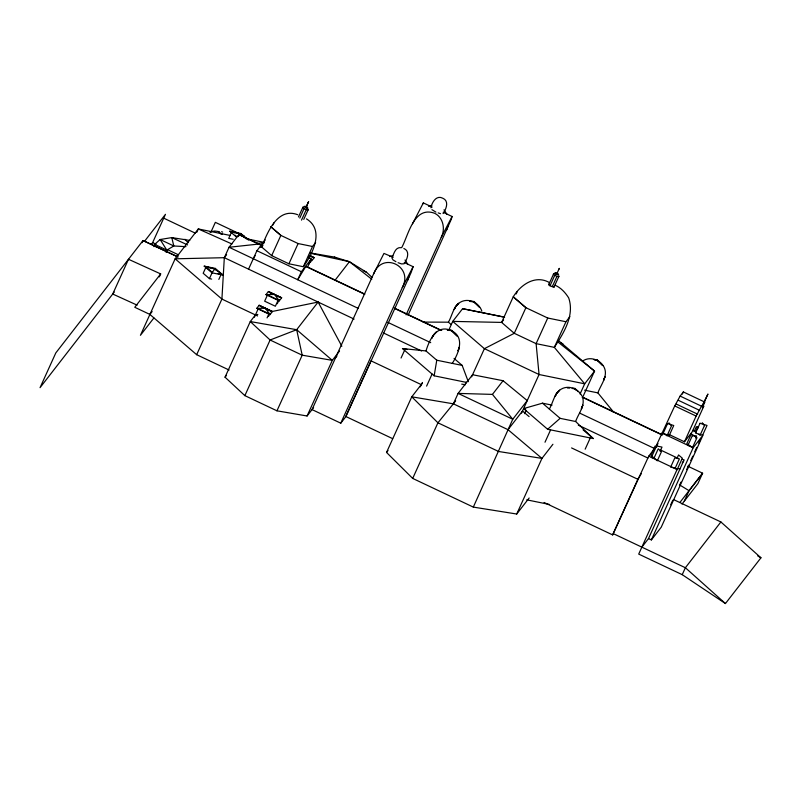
<?xml version="1.0" encoding="UTF-8"?>
<svg xmlns="http://www.w3.org/2000/svg" width="801" height="801" viewBox="0 0 801 801"><rect width="100%" height="100%" fill="white"/><g stroke="black" fill="none" stroke-linecap="round" stroke-linejoin="round"><path stroke-width="1.2" d="M262.047 245.496L238.918 234.553L229.056 247.259L224.32 257.692L221.907 299.073L196.666 354.693L229.076 370.022M297.772 214.748C277.446 206.828 267.194 232.881 261.687 247.018L271.679 255.629L288.931 263.789L303.339 266.723C312.72 253.697 324.805 230.187 306.473 218.863M448.62 330.463L452.735 321.391L501.616 322.413L514.272 333.306L536.109 343.639L554.342 347.354C563.664 333.076 574.768 315.594 568.69 297.892C565.346 292.615 560.89 287.629 555.003 285.206M404.265 262.518L413.106 266.703L411.193 272.34L345.922 416.55L340.775 423.178L312.04 409.591L373.897 273.231C382.788 251.524 413.066 266.152 402.673 286.728L340.775 423.178M423.218 203.734L423.339 202.893L432.18 207.079M443.233 212.305L452.074 216.49L451.303 219.254L408.11 315.163M434.152 375.809L436.775 360.22L425.992 350.938L402.482 348.555L434.152 375.809L466.362 382.377M407.819 280.1L409.241 275.604M446.788 229.877L447.859 226.513M166.097 252.365L166.818 250.122L173.817 245.987L185.972 246.658M153.922 246.688L154.693 244.365L160.14 239.519L171.784 237.597L189.727 240.41M412.695 478.417L437.927 422.798L453.366 403.824L458.102 393.401L472.58 374.738L503.058 380.715L527.238 400.59L512.76 419.253L473.321 507.103L412.695 478.417L386.533 452.445L411.774 396.815L422.437 383.068M142.037 242.713L143.019 240.55L177.942 256.931L143.019 240.55L55.82 352.901L40.05 387.664L114.243 292.075M151.139 244.535L152.631 242.603L165.467 214.318L144.56 241.261M159.319 276.896L160.671 273.912L128.49 259.274L112.721 294.037L137.131 305.141M230.147 235.444L198.308 228.956L175.139 258.813L140.435 335.299L153.892 317.967M196.756 232.36L198.308 228.956L231.94 243.985M210.803 232.38L215.349 222.348L238.718 233.401M210.493 267.924L206.027 267.013L203.184 273.271L209.431 278.638L211.664 279.098M209.431 278.638L212.265 272.38L206.027 267.013M237.977 236.635L238.918 234.553L261.366 245.416L260.125 247.459M218.833 279.419L221.196 274.202M248.55 269.156L256.921 250.713L265.261 239.96M272.951 225.031L273.972 222.778M271.679 255.629L280.861 235.394L270.868 226.793L280.861 235.394L298.112 243.554L312.51 246.488L315.624 242.483M313.581 407.609L307.073 415.989L276.956 410.813L244.866 395.634L225.041 377.191L250.282 321.561L255.429 314.933L257.842 314.433M298.443 216.951L303.008 207.008L302.708 207.559L304.05 208.671L306.252 209.672L308.015 210.002L308.315 209.451L303.759 219.384M254.398 317.196L258.262 308.665L267.894 313.221M299.794 218.052L304.05 208.671M301.516 220.105L306.252 209.672M288.931 263.789L298.112 243.554M267.073 317.897L268.966 313.732M268.535 316.445L269.957 313.311M278.197 299.985L275.364 306.242L264.66 301.186L267.504 294.918L277.126 299.474M277.306 303.739L279.199 299.564M244.866 395.634L270.097 340.004L296.67 329.702L318.117 302.057L341.847 346.252M303.339 266.723L312.51 246.488M311.219 259.023L301.356 271.729L297.722 279.739L305.802 266.433L307.584 267.033L311.219 259.023L307.884 257.441M308.886 264.02L310.778 259.844M310.357 262.558L311.779 259.434M276.956 410.813L302.197 355.183L296.67 329.702L250.282 321.561L270.097 340.004L302.197 355.183L332.305 360.36L339.534 351.048M307.073 415.989L332.305 360.36L296.67 329.702M401.732 247.569C408.41 235.374 413.827 205.537 434.723 213.306C443.083 217.421 445.336 228.465 441.641 236.515L406.107 314.853M430.918 207.809C431.949 202.273 436.395 194.783 442.813 198.248C449.431 200.991 446.187 209.271 443.043 213.547M401.061 358.027L404.555 350.337M426.002 350.948C429.216 340.095 436.805 323.844 451.213 330.583C465.621 337.211 458.402 353.682 452.295 363.384M425.121 322.493L423.138 322.092L448.42 322.182C452.475 315.234 453.566 304.74 462.047 301.376C469.957 298.222 479.268 303.249 481.852 311.148M420.215 386.883L422.437 382.477M426.603 386.122L432.089 374.027M465.181 384.38L466.182 382.177M471.629 376.82L484.405 348.665L514.272 333.306L525.897 307.694L513.241 296.801C520.69 284.645 535.388 274.503 549.496 282.603M516.164 293.957L517.176 291.734M548.675 284.695L553.701 273.712L553.401 274.262L554.743 275.364L556.945 276.375L558.708 276.695L559.008 276.145L553.982 287.128L550.017 285.797L548.675 284.695L548.965 284.135M550.017 285.797L554.743 275.364M552.209 286.808L556.945 276.375M569.901 316.665L565.957 321.742L547.734 318.027L536.109 343.639L539.063 374.518L521.561 413.116M565.957 321.742L554.342 347.354L584.69 383.819L580.064 394.022M524.545 413.686L526.077 410.322M549.346 409.071C553.401 402.122 554.492 391.629 562.973 388.265C570.112 385.461 578.402 389.176 581.866 395.824M545 442.232L550.597 429.877M473.321 507.103L516.715 514.022L541.947 458.402L552.92 444.255M552.049 405.126L542.487 403.173L523.614 408.59L547.624 429.266L593.231 438.558L575.649 421.506C578.172 413.907 584.93 406.598 582.778 398.037M611.624 410.452L613.686 412.235L597.886 392.88C600.61 384.911 608.52 376.13 604.094 367.198C600.259 359.529 589.666 355.964 582.487 361.161M585.161 449.181L590.257 437.957M544.099 502.487L612.645 534.908L637.876 479.288L641.251 473.751M612.645 534.908L648.74 456.149L653.916 449.481M655.398 447.579L674.732 405.937L680.139 396.084L683.353 391.939L704.75 402.062L702.367 408.019L703.849 406.117L692.184 431.839L684.455 441.792L668.695 434.332M667.563 423.609L663.108 433.441L665.741 434.252L666.993 435.854L671.458 426.022L668.935 422.818M682.412 394.022L683.353 391.939M654.067 458.022L658.242 448.82L661.486 451.624L657.321 460.815L654.067 458.022L651.343 457.461L656.55 445.987L662.006 447.088L660.104 451.273M677.135 458.082L678.557 454.948L682.342 458.202L677.135 469.686L675.243 468.054L670.647 467.123L674.822 457.922L679.408 458.863L675.243 468.054M684.455 441.792L696.129 416.059L701.536 406.207L704.75 402.062M702.637 404.795L707.944 394.022L703.658 403.474M692.324 435.684L687.869 445.516L689.671 445.616M694.067 431.729L696.389 426.623L698.011 428.014M695.578 431.799L697.951 426.573M641.861 547.143L648.51 538.572L684.094 459.814L681.751 459.333M695.588 438.097L696.58 435.914L692.184 435.684M651.363 539.924L693.155 447.789L703.018 435.083L661.226 527.218L651.363 539.924L648.51 538.572M704.469 425.561L700.004 435.394L699.063 434.182M670.697 504.81L672.75 500.265M679.448 485.506L680.99 482.102M686.657 469.616L688.72 465.071M690.762 460.565L692.755 456.18M694.747 451.784L696.74 447.389M698.732 442.993L700.234 439.699M684.314 501.116L689.04 490.683L702.617 473.201L687.929 466.242M682.222 574.667L685.376 567.729L720.89 521.962L760.95 557.796L725.436 603.553L682.222 574.667L638.707 554.092L677.065 469.546L648.74 456.149M373.556 273.982L383.959 253.416L393.211 257.291M412.525 223.769L423.339 202.893M402.292 287.579L413.106 266.703M441.261 237.356L452.074 216.49M558.918 269.146L559.348 268.355L556.685 274.082L557.106 273.291M553.982 287.128L554.282 286.578M253.286 258.723L255.149 255.649M655.518 447.669L658.001 443.574M211.945 272.811L215.279 268.405L223.018 275.063L211.945 272.811L204.205 266.152L215.279 268.405M238.678 235.915L240.881 233.522L248.57 240.14M160.671 273.912L134.768 307.284L149.897 314.433L196.666 354.693M149.897 314.433L152.14 311.549M257.562 315.944L221.907 299.073L175.139 258.813L224.32 257.692L226.603 254.758M261.687 247.018L262.928 245.416M265.982 294.618L268.395 291.514L281.662 297.782L279.249 300.886L265.982 294.618L274.613 294.458L281.662 297.782M256.751 308.365L259.154 305.261L272.42 311.529L270.017 314.633L256.751 308.365L265.371 308.205L272.42 311.529M309.817 255.559L314.242 257.652L311.829 260.756L308.515 256.16M225.041 377.191L226.513 375.299M334.878 280.47L349.436 261.707L366.548 272.27L371.954 277.296M335.509 357.857L336.981 355.964M504.37 317.096L462.598 308.685L452.735 321.391L484.405 348.665L539.063 374.518L584.69 383.819L594.552 371.103L559.048 341.066M386.533 452.445L387.994 450.562M503.589 319.879L501.616 322.413L513.241 296.811L525.897 307.694L547.734 318.027M453.366 403.824L508.024 429.686L541.947 458.402L498.552 451.474L437.927 422.798L411.774 396.815L453.366 403.824L455.659 400.88M492.445 394.392L512.76 419.253L458.102 393.401L492.445 394.392L503.058 380.715M508.024 429.686L522.502 411.023L529.101 416.61M516.715 514.022L529.151 498.002M682.232 462.878L683.714 460.975M679.869 502.507L702.627 473.191L697.891 483.614L682.021 504.069M547.624 429.266L560.109 418.342L575.649 421.506M209.572 231.879L214.768 231.028L218.893 231.589A4.526 1.171 24.4 0 0 222.237 234.463A4.526 1.171 24.4 0 1 218.893 231.589M428.605 206.388L431.719 205.487M389.636 256.6L392.75 255.699M271.098 311.709L318.117 302.057M258.543 244.075L229.056 247.259L358.397 308.445M257.191 243.304L264.45 242.773M401.311 247.659C395.273 246.738 393.892 253.857 391.949 258.032L392.951 259.864L395.924 261.697M469.716 301.256L474.052 301.466L479.609 307.314L473.621 301.817L470.047 301.456M447.298 330.022L451.634 330.232L457.191 336.08L451.213 330.583L447.629 330.222M593.952 359.559L597.206 359.719L602.763 365.566L596.775 360.07L594.392 359.829M567.388 387.984L569.561 388.084M572.815 388.245L574.978 388.355L578.162 391.699M572.164 388.465L574.557 388.705L576.269 390.277M461.726 384.14L465.401 384.76M310.357 252.946L334.448 257.081L349.436 261.707L371.794 279.259M236.565 237.136L229.737 231.249L240.881 233.522M234.923 232.801L231.559 232.11L228.716 238.368L233.211 239.289M246.067 238.688L264.44 242.433M462.598 308.685L504.62 317.246M212.726 268.375L214.958 268.826L216.741 270.368M217.852 273.521L220.085 273.972M402.482 348.555L407.258 349.526M584.59 390.177L597.886 392.88M436.775 360.22L462.157 365.396L468.305 381.697M523.614 408.59L525.596 409.001M677.576 468.535L679.919 469.016M526.748 499.834L549.576 504.49M310.428 253.236L349.436 261.707M229.737 231.249L239.94 233.962L245.697 238.077M204.205 266.152L214.398 268.866L223.018 275.063M667.363 423.549L673.751 425.511L669.296 435.344L666.923 434.613M438.197 212.896L440.5 213.707M398.067 262.708L401.521 263.919L404.074 263.769C407.208 259.494 410.462 251.204 403.844 248.47M221.577 231.729L222.638 232.1M187.544 244.916L171.784 237.597L173.817 245.987L160.14 239.519L166.818 250.122L154.693 244.365L155.614 246.628M309.206 255.279L314.242 257.652M680.139 396.084L701.536 406.207M560.65 342.788L562.883 343.839M678.247 400.26L699.643 410.382M676.214 404.034L697.611 414.157M674.732 405.937L696.129 416.059M334.448 257.081L336.66 258.132M363.233 270.698L366.548 272.27M693.005 430.347L696.339 431.929M310.588 256.33L312.72 257.341M661.986 433.051L693.155 447.789M240.951 234.453L244.285 236.035M307.224 266.863L364.866 294.127M394.252 308.035L441.721 330.483M662.507 434.923L582.727 397.186L594.552 371.103L558.277 342.277M305.802 266.433L364.435 294.167M394.873 308.565L441.101 330.433M582.077 397.116L661.856 434.853M256.921 250.713L301.356 271.729M660.845 450.152L678.267 458.402M387.784 322.342L430.728 342.658M579.604 413.076L654.888 448.69M224.32 257.692L354.102 319.078M383.329 332.906L421.556 350.988M578.292 425.131L647.929 458.062M269.446 292.415L273.722 294.438M275.864 295.459L280.14 297.481M152.631 242.603L156.025 244.205M167.309 249.552L178.593 254.888M571.574 447.929L637.876 479.288M673.451 499.524L720.89 521.962M260.205 306.162L270.908 311.229M421.246 384.61L370.973 360.83L345.742 416.46L392.66 438.658M613.546 533.756L685.376 567.729L725.436 603.553M163.724 218.162L195.344 233.171M268.395 291.514L274.613 294.458L279.249 300.886M259.154 305.261L265.371 308.205L270.017 314.633M757.746 555.944L760.95 557.796M679.518 484.845L689.04 490.683M431.919 209.652L435.894 212.095M656.65 447.449L655.058 446.077L650.883 455.278L653.276 457.331M583.068 429.817L593.231 438.558M448.42 322.182L451.203 324.575M542.487 403.173L560.129 418.342M454.057 358.427L462.157 365.396M241.431 234.703L245.857 238.518M235.094 235.164L236.866 236.685M184.931 239.259L188.095 242.703M443.994 209.802L446.918 214.257M405.026 260.015L407.949 264.47M702.237 422.728L704.54 425.651M459.444 347.093L458.052 350.708L459.444 347.093M582.788 405.216L581.396 408.83L582.788 405.216M605.015 376.58L603.624 380.195L605.015 376.58M308.225 202.443L305.982 207.379L308.645 201.662L308.225 202.443M691.293 433.862L686.827 443.684L692.515 447.539L696.98 437.716L691.293 433.862M700.014 423.278L695.558 433.111L702.567 435.263L707.023 425.431L700.014 423.278M432.981 335.769L431.749 338.272L433.551 334.848L436.245 332.065L432.981 335.769M455.399 307.003L454.167 309.506L455.969 306.082L458.663 303.299L455.399 307.003M556.335 393.892L555.103 396.395L556.905 392.971L559.589 390.187L556.305 393.922M304.17 206.428L306.493 208.33L307.974 208.17L304.17 206.428M305.051 206.308L307.474 207.419L305.051 206.308M554.873 273.121L555.614 274.312L558.667 274.873L554.873 273.121M555.744 273.001L558.177 274.122L555.744 273.001"/></g></svg>
